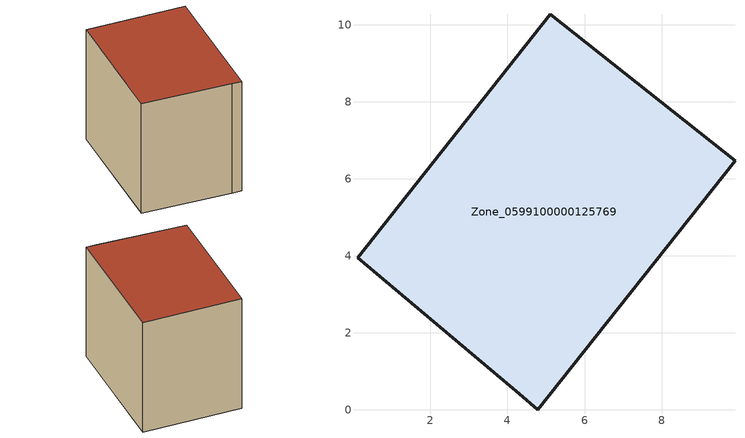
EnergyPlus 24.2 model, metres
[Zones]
Zone_0599100000125769
 floor ground (C_G): 9.91,6.47 4.79,0 4.31,0.41 0.1,3.95 5.11,10.28 z0.49
 wall outside (C_F): 9.91,6.47 5.11,10.28 0.1,3.95 4.31,0.41 4.79,0 9.91,6.47 z0.49:8.03
 roof outside (C_R): 4.79,0 9.91,6.47 5.11,10.28 0.1,3.95 4.31,0.41 z8.03
[BUILDING]
Pand.0599100000125769: North Axis=0; Terrain=City; Loads Convergence Tolerance Value=0.04; Temperature Convergence Tolerance Value=0.4; Solar Distribution=FullExterior; Maximum Number of Warmup Days=25; Minimum Number of Warmup Days=1
[Site:Location]
Rotterdam.The.Hague.AP_ZH_NLD Design_Conditions: Latitude=51.96; Longitude=4.45; Time Zone=1; Elevation=-4.5
[SITE:GROUNDTEMPERATURE:BUILDINGSURFACE]
18, 18, 18, 18, 18, 18, 18, 18, 18, 18, 18, 18
[MATERIAL] Thermal Absorptance=0.9; Solar Absorptance=0.7; Visible Absorptance=0.7
Name | Roughness | Thickness | Conductivity | Density | Specific Heat
G.TI.1965-1974 | MediumSmooth | 0.15 | 0.882353 | 540 | 1210
F.TI.1965-1974 | Rough | 0.3 | 0.697674 | 1920 | 840
R.TI.1965-1974 | MediumRough | 0.2 | 0.232558 | 1500 | 1000
[CONSTRUCTION]
C_G: G.TI.1965-1974
C_F: F.TI.1965-1974
C_R: R.TI.1965-1974
[ZONE]
Zone_0599100000125769: Type=1; Multiplier=1; Ceiling Height=Autocalculate; Volume=Autocalculate; Floor Area=autocalculate; Part of Total Floor Area=Yes
[ZONEINFILTRATION:DESIGNFLOWRATE]
Infil_Zone_0599100000125769: Zone or ZoneList or Space or SpaceList=Zone_0599100000125769; Schedule=AlwaysOn; Design Flow Rate Calculation Method=Flow/Area; Flow Rate per Floor Area=0.003; Constant Term Coefficient=1; Temperature Term Coefficient=0; Velocity Term Coefficient=0; Velocity Squared Term Coefficient=0
[HVACTEMPLATE:ZONE:IDEALLOADSAIRSYSTEM]
Zone_0599100000125769: Maximum Heating Supply Air Temperature=50; Minimum Cooling Supply Air Temperature=13; Maximum Heating Supply Air Humidity Ratio=0.0156; Minimum Cooling Supply Air Humidity Ratio=0.0077; Heating Limit=NoLimit; Cooling Limit=NoLimit; Dehumidification Control Type=ConstantSensibleHeatRatio; Cooling Sensible Heat Ratio=0.7; Dehumidification Setpoint=60; Humidification Control Type=None; Humidification Setpoint=30; Outdoor Air Method=None; Outdoor Air Flow Rate per Person=0.00944; Outdoor Air Flow Rate per Zone Floor Area=0; Outdoor Air Flow Rate per Zone=0; Demand Controlled Ventilation Type=None; Outdoor Air Economizer Type=NoEconomizer; Heat Recovery Type=None; Sensible Heat Recovery Effectiveness=0.7; Latent Heat Recovery Effectiveness=0.65
[ZONECONTROL:THERMOSTAT]
ThermostatControl_Zone_0599100000125769: Zone or ZoneList=Zone_0599100000125769; Control Type Schedule=DualSetpointControlType; Control 1=Thermostat_Zone_0599100000125769; Temperature Difference Between Cutout And Setpoint=0
[THERMOSTATSETPOINT:DUALSETPOINT]
Thermostat_Zone_0599100000125769: Heating Setpoint Temperature Schedule=HeatingSetpoint_Zone_0599100000125769; Cooling Setpoint Temperature Schedule=CoolingSetpoint_Zone_0599100000125769
[SCHEDULE:COMPACT]
HeatingSetpoint_Zone_0599100000125769: Through: 12/31, For: AllDays, Until: 24:00, 21
CoolingSetpoint_Zone_0599100000125769: Through: 12/31, For: AllDays, Until: 24:00, 24
DualSetpointControlType: Through: 12/31, For: AllDays, Until: 24:00, 4
AlwaysOn: Through: 12/31, For: AllDays, Until: 24:00, 1
